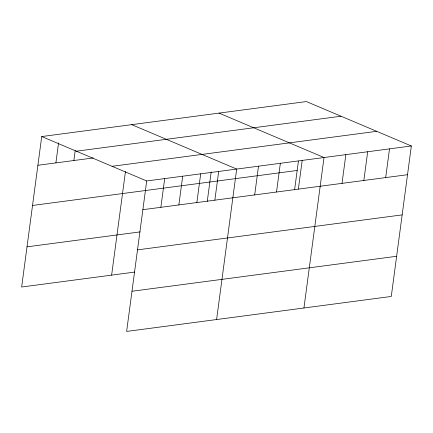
<?xml version="1.0" encoding="UTF-8"?>
<svg xmlns="http://www.w3.org/2000/svg" width="433" height="433" viewBox="0 0 433 433"><rect width="100%" height="100%" fill="white"/><g stroke="black" fill="none" stroke-linecap="round" stroke-linejoin="round"><path stroke-width="0.65" d="M41.725 136.552L146.7 180.962L126.625 331.434L391.275 296.448L411.35 145.981L306.375 101.566L41.725 136.552L21.65 287.019L134.787 272.065M55.889 162.895L58.563 142.858M73.886 160.519L75.223 150.495M111.627 275.123L125.462 171.457M160.865 207.31L164.697 178.585M178.861 204.933L182.694 176.204M196.858 202.552L200.69 173.828M207.266 201.372L211.185 171.966M214.855 200.176L218.687 171.446M216.608 319.538L236.683 169.07L131.708 124.655M254.685 194.91L258.517 166.185M276.519 192.025L280.351 163.295M294.597 189.827L298.429 161.092M298.348 189.14L302.185 160.41M303.939 307.993L324.014 157.525L219.038 113.11M342.016 183.365L345.848 154.641M363.85 180.48L367.682 151.756M385.684 177.595L389.516 148.865M76.37 151.204L341.015 116.223M37.893 165.276L93.214 157.964M112.06 166.31L376.71 131.323M146.7 180.962L411.35 145.981M32.535 205.453L297.179 170.467M142.868 209.691L407.518 174.705M27.008 246.842L140.146 231.888M137.51 249.863L402.154 214.882M131.989 291.257L396.633 256.276"/></g></svg>
